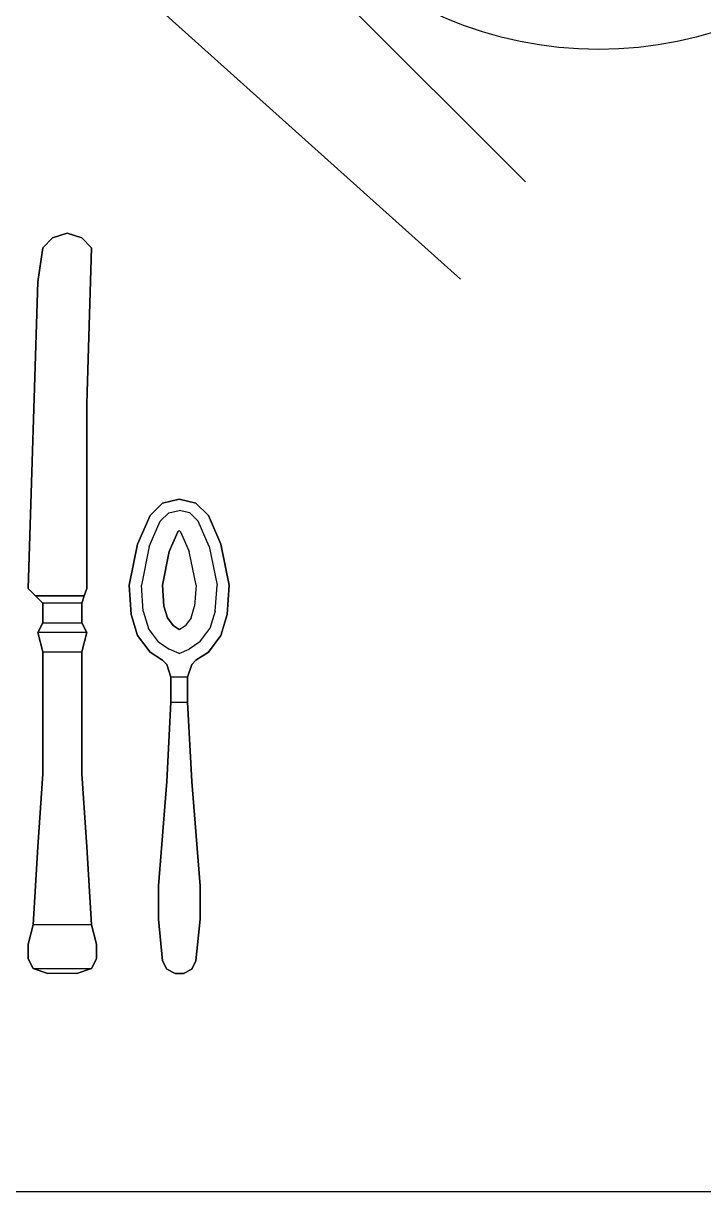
# Model space of a CAD drawing. Extents: x 15.9 to 33.1, y 12.3 to 21.3.
# Drawn here: x 22.8544 to 23.0694, y 13.7326 to 14.1018 of the extents above; entities that cross this region are included whole.
import ezdxf

# ---------------------------------------------------------------- set-up
doc = ezdxf.new("R2010")
doc.units = 0
doc.header["$LTSCALE"] = 0.5
doc.header["$MEASUREMENT"] = 0
doc.layers.get('0').update_dxf_attribs({"linetype": 'CONTINUOUS'})

# ---------------------------------------------------------------- blocks, each defined once
blk = doc.blocks.new('A$C403C54AD')
for p, q in [((0.95931, 1.17062, -0.0006), (1.35847, 0.81256, -0.0006)), ((1.26636, 0.95578, -0.0006), (1.37894, 0.84325, -0.0006)), ((0.83575, 0.52421, -0.0006), (1.99923, 0.52421, -0.0006))]:
    blk.add_line(p, q)
blk.add_circle((1.40208, 1.00844, -0.0006), 0.12331)
for points, invisible_edges in [([(1.23412, 0.8271, -0.0249), (1.23412, 0.8271, -0.0249), (1.23874, 0.82556, -0.0249), (1.22951, 0.82556, -0.0249)], 4), ([(1.23412, 0.8271, -0.02644), (1.23412, 0.8271, -0.02644), (1.23874, 0.82556, -0.02644), (1.22951, 0.82556, -0.02644)], 4), ([(1.23412, 0.8271, -0.0249), (1.23412, 0.8271, -0.02644), (1.22951, 0.82556, -0.02644), (1.22951, 0.82556, -0.0249)], 4), ([(1.23874, 0.82556, -0.02644), (1.23874, 0.82556, -0.0249), (1.23412, 0.8271, -0.0249), (1.23412, 0.8271, -0.02644)], 1), ([(1.23874, 0.82556, -0.0249), (1.22951, 0.82556, -0.0249), (1.22643, 0.82248, -0.0249), (1.24182, 0.82248, -0.0249)], 5), ([(1.23874, 0.82556, -0.02644), (1.22951, 0.82556, -0.02644), (1.22643, 0.82248, -0.02644), (1.24182, 0.82248, -0.02644)], 5), ([(1.22951, 0.82556, -0.02644), (1.22951, 0.82556, -0.0249), (1.22643, 0.82248, -0.0249), (1.22643, 0.82248, -0.02644)], 5), ([(1.24182, 0.82248, -0.0249), (1.24182, 0.82248, -0.02644), (1.23874, 0.82556, -0.02644), (1.23874, 0.82556, -0.0249)], 5), ([(1.22643, 0.82248, -0.0249), (1.24182, 0.82248, -0.0249), (1.24028, 0.77323, -0.0249), (1.22489, 0.81171, -0.0249)], 5), ([(1.22643, 0.82248, -0.02644), (1.24182, 0.82248, -0.02644), (1.24028, 0.77323, -0.02644), (1.22489, 0.81171, -0.02644)], 5), ([(1.22643, 0.82248, -0.0249), (1.22643, 0.82248, -0.02644), (1.22489, 0.81171, -0.02644), (1.22489, 0.81171, -0.0249)], 5), ([(1.24028, 0.77323, -0.02644), (1.24028, 0.77323, -0.0249), (1.24182, 0.82248, -0.0249), (1.24182, 0.82248, -0.02644)], 5), ([(1.24028, 0.77323, -0.0249), (1.22489, 0.81171, -0.0249), (1.22181, 0.71474, -0.0249), (1.24028, 0.71474, -0.0249)], 5), ([(1.24028, 0.77323, -0.02644), (1.22489, 0.81171, -0.02644), (1.22181, 0.71474, -0.02644), (1.24028, 0.71474, -0.02644)], 5), ([(1.22489, 0.81171, -0.02644), (1.22489, 0.81171, -0.0249), (1.22181, 0.71474, -0.0249), (1.22181, 0.71474, -0.02644)], 5), ([(1.24028, 0.71474, -0.0249), (1.24028, 0.71474, -0.02644), (1.24028, 0.77323, -0.02644), (1.24028, 0.77323, -0.0249)], 5), ([(1.26425, 0.74173, -0.02048), (1.26622, 0.73867, -0.02365), (1.26953, 0.73948, -0.02346), (1.26953, 0.74304, -0.02029)], 5), ([(1.26425, 0.74173, -0.01916), (1.26622, 0.73867, -0.02233), (1.26953, 0.73948, -0.02215), (1.26953, 0.74304, -0.01897)], 5), ([(1.2748, 0.74173, -0.02048), (1.27283, 0.73867, -0.02365), (1.26953, 0.73948, -0.02346), (1.26953, 0.74304, -0.02029)], 5), ([(1.2748, 0.74173, -0.01916), (1.27283, 0.73867, -0.02233), (1.26953, 0.73948, -0.02215), (1.26953, 0.74304, -0.01897)], 5), ([(1.26354, 0.73605, -0.02421), (1.26029, 0.73789, -0.02157), (1.26425, 0.74173, -0.02048), (1.26622, 0.73867, -0.02365)], 5), ([(1.26354, 0.73605, -0.02289), (1.26029, 0.73789, -0.02025), (1.26425, 0.74173, -0.01916), (1.26622, 0.73867, -0.02233)], 5), ([(1.26909, 0.73267, -0.02578), (1.26622, 0.73867, -0.02233), (1.26354, 0.73605, -0.02289), (1.26909, 0.73267, -0.02578)], 5), ([(1.26909, 0.73267, -0.0271), (1.26622, 0.73867, -0.02365), (1.26354, 0.73605, -0.02421), (1.26909, 0.73267, -0.0271)], 5), ([(1.26953, 0.73948, -0.02215), (1.26953, 0.73309, -0.02564), (1.26909, 0.73267, -0.02578), (1.26622, 0.73867, -0.02233)], 5), ([(1.26953, 0.73948, -0.02346), (1.26953, 0.73309, -0.02696), (1.26909, 0.73267, -0.0271), (1.26622, 0.73867, -0.02365)], 5), ([(1.26953, 0.73948, -0.02215), (1.26953, 0.73309, -0.02564), (1.26996, 0.73267, -0.02578), (1.27283, 0.73867, -0.02233)], 5), ([(1.26953, 0.73948, -0.02346), (1.26953, 0.73309, -0.02696), (1.26996, 0.73267, -0.0271), (1.27283, 0.73867, -0.02365)], 5), ([(1.26996, 0.73267, -0.02578), (1.27283, 0.73867, -0.02233), (1.27551, 0.73605, -0.02289), (1.26996, 0.73267, -0.02578)], 5), ([(1.26996, 0.73267, -0.0271), (1.27283, 0.73867, -0.02365), (1.27551, 0.73605, -0.02421), (1.26996, 0.73267, -0.0271)], 5), ([(1.27551, 0.73605, -0.02421), (1.27876, 0.73789, -0.02157), (1.2748, 0.74173, -0.02048), (1.27283, 0.73867, -0.02365)], 5), ([(1.27551, 0.73605, -0.02289), (1.27876, 0.73789, -0.02025), (1.2748, 0.74173, -0.01916), (1.27283, 0.73867, -0.02233)], 5), ([(1.25633, 0.72882, -0.0234), (1.26003, 0.72802, -0.02592), (1.26354, 0.73605, -0.02421), (1.26029, 0.73789, -0.02157)], 5), ([(1.25633, 0.72882, -0.02208), (1.26003, 0.72802, -0.0246), (1.26354, 0.73605, -0.02289), (1.26029, 0.73789, -0.02025)], 5), ([(1.26354, 0.73605, -0.02421), (1.26909, 0.73267, -0.0271), (1.26635, 0.72644, -0.02873), (1.26003, 0.72802, -0.02592)], 5), ([(1.26354, 0.73605, -0.02289), (1.26909, 0.73267, -0.02578), (1.26635, 0.72644, -0.02741), (1.26003, 0.72802, -0.0246)], 5), ([(1.27551, 0.73605, -0.02421), (1.26996, 0.73267, -0.0271), (1.2727, 0.72644, -0.02873), (1.27902, 0.72802, -0.02592)], 5), ([(1.27551, 0.73605, -0.02289), (1.26996, 0.73267, -0.02578), (1.2727, 0.72644, -0.02741), (1.27902, 0.72802, -0.0246)], 5), ([(1.28272, 0.72882, -0.0234), (1.27902, 0.72802, -0.02592), (1.27551, 0.73605, -0.02421), (1.27876, 0.73789, -0.02157)], 5), ([(1.28272, 0.72882, -0.02208), (1.27902, 0.72802, -0.0246), (1.27551, 0.73605, -0.02289), (1.27876, 0.73789, -0.02025)], 5), ([(1.26909, 0.73267, -0.0271), (1.26996, 0.73267, -0.0271), (1.2727, 0.72644, -0.02873), (1.26635, 0.72644, -0.02873)], 5), ([(1.26909, 0.73267, -0.02578), (1.26996, 0.73267, -0.02578), (1.2727, 0.72644, -0.02741), (1.26635, 0.72644, -0.02741)], 5), ([(1.26953, 0.73309, -0.02564), (1.26996, 0.73267, -0.02578), (1.26909, 0.73267, -0.02578), (1.26953, 0.73309, -0.02564)], 2), ([(1.26953, 0.73309, -0.02696), (1.26996, 0.73267, -0.0271), (1.26909, 0.73267, -0.0271), (1.26953, 0.73309, -0.02696)], 2), ([(1.25757, 0.71589, -0.0279), (1.25369, 0.71579, -0.02544), (1.25633, 0.72882, -0.0234), (1.26003, 0.72802, -0.02592)], 5), ([(1.25757, 0.71589, -0.02658), (1.25369, 0.71579, -0.02412), (1.25633, 0.72882, -0.02208), (1.26003, 0.72802, -0.0246)], 5), ([(1.26635, 0.72644, -0.02741), (1.26003, 0.72802, -0.0246), (1.25757, 0.71589, -0.02658), (1.2642, 0.71583, -0.02912)], 5), ([(1.26635, 0.72644, -0.02873), (1.26003, 0.72802, -0.02592), (1.25757, 0.71589, -0.0279), (1.2642, 0.71583, -0.03044)], 5), ([(1.2727, 0.72644, -0.02741), (1.27902, 0.72802, -0.0246), (1.28148, 0.71589, -0.02658), (1.27485, 0.71583, -0.02912)], 5), ([(1.2727, 0.72644, -0.02873), (1.27902, 0.72802, -0.02592), (1.28148, 0.71589, -0.0279), (1.27485, 0.71583, -0.03044)], 5), ([(1.28148, 0.71589, -0.0279), (1.28536, 0.71579, -0.02544), (1.28272, 0.72882, -0.0234), (1.27902, 0.72802, -0.02592)], 5), ([(1.28148, 0.71589, -0.02658), (1.28536, 0.71579, -0.02412), (1.28272, 0.72882, -0.02208), (1.27902, 0.72802, -0.0246)], 5), ([(1.2727, 0.72644, -0.02741), (1.26635, 0.72644, -0.02741), (1.2642, 0.71583, -0.02912), (1.27485, 0.71583, -0.02912)], 5), ([(1.2727, 0.72644, -0.02873), (1.26635, 0.72644, -0.02873), (1.2642, 0.71583, -0.03044), (1.27485, 0.71583, -0.03044)], 5), ([(1.22181, 0.71474, -0.0249), (1.24028, 0.71474, -0.0249), (1.23951, 0.71243, -0.02413), (1.22412, 0.71243, -0.02413)], 1), ([(1.22181, 0.71474, -0.02644), (1.24028, 0.71474, -0.02644), (1.23951, 0.71243, -0.02721), (1.22412, 0.71243, -0.02721)], 1), ([(1.22181, 0.71474, -0.02644), (1.22181, 0.71474, -0.0249), (1.22412, 0.71243, -0.02413), (1.22412, 0.71243, -0.02721)], 5), ([(1.23951, 0.71243, -0.02721), (1.23951, 0.71243, -0.02413), (1.24028, 0.71474, -0.0249), (1.24028, 0.71474, -0.02644)], 5), ([(1.25435, 0.70658, -0.02499), (1.25817, 0.70765, -0.02747), (1.25757, 0.71589, -0.02658), (1.25369, 0.71579, -0.02412)], 5), ([(1.25435, 0.70658, -0.02631), (1.25817, 0.70765, -0.02879), (1.25757, 0.71589, -0.0279), (1.25369, 0.71579, -0.02544)], 5), ([(1.25757, 0.71589, -0.0279), (1.2642, 0.71583, -0.03044), (1.26468, 0.70922, -0.03139), (1.25817, 0.70765, -0.02879)], 5), ([(1.25757, 0.71589, -0.02658), (1.2642, 0.71583, -0.02912), (1.26468, 0.70922, -0.03007), (1.25817, 0.70765, -0.02747)], 5), ([(1.2642, 0.71583, -0.03044), (1.27485, 0.71583, -0.03044), (1.27437, 0.70922, -0.03139), (1.26468, 0.70922, -0.03139)], 5), ([(1.2642, 0.71583, -0.02912), (1.27485, 0.71583, -0.02912), (1.27437, 0.70922, -0.03007), (1.26468, 0.70922, -0.03007)], 5), ([(1.28148, 0.71589, -0.0279), (1.27485, 0.71583, -0.03044), (1.27437, 0.70922, -0.03139), (1.28088, 0.70765, -0.02879)], 5), ([(1.28148, 0.71589, -0.02658), (1.27485, 0.71583, -0.02912), (1.27437, 0.70922, -0.03007), (1.28088, 0.70765, -0.02747)], 5), ([(1.2847, 0.70658, -0.02499), (1.28088, 0.70765, -0.02747), (1.28148, 0.71589, -0.02658), (1.28536, 0.71579, -0.02412)], 5), ([(1.2847, 0.70658, -0.02631), (1.28088, 0.70765, -0.02879), (1.28148, 0.71589, -0.0279), (1.28536, 0.71579, -0.02544)], 5), ([(1.22412, 0.71243, -0.02413), (1.22412, 0.71243, -0.02721), (1.22643, 0.71012, -0.03029), (1.22643, 0.71012, -0.02105)], 5), ([(1.22643, 0.71012, -0.03029), (1.22643, 0.71012, -0.02105), (1.22643, 0.70396, -0.02105), (1.22643, 0.70396, -0.03029)], 1), ([(1.23874, 0.71012, -0.02105), (1.23874, 0.71012, -0.03029), (1.23951, 0.71243, -0.02721), (1.23951, 0.71243, -0.02413)], 5), ([(1.23874, 0.70396, -0.03029), (1.23874, 0.70396, -0.02105), (1.23874, 0.71012, -0.02105), (1.23874, 0.71012, -0.03029)], 4), ([(1.26468, 0.70922, -0.03007), (1.25817, 0.70765, -0.02747), (1.25983, 0.70213, -0.02798), (1.26579, 0.7055, -0.0303)], 5), ([(1.27437, 0.70922, -0.03139), (1.26468, 0.70922, -0.03139), (1.26579, 0.7055, -0.03162), (1.27326, 0.7055, -0.03162)], 5), ([(1.27437, 0.70922, -0.03007), (1.26468, 0.70922, -0.03007), (1.26579, 0.7055, -0.0303), (1.27326, 0.7055, -0.0303)], 5), ([(1.27437, 0.70922, -0.03139), (1.28088, 0.70765, -0.02879), (1.27922, 0.70213, -0.0293), (1.27326, 0.7055, -0.03162)], 5), ([(1.27437, 0.70922, -0.03007), (1.28088, 0.70765, -0.02747), (1.27922, 0.70213, -0.02798), (1.27326, 0.7055, -0.0303)], 5), ([(1.25983, 0.70213, -0.02798), (1.25633, 0.69998, -0.02539), (1.25435, 0.70658, -0.02499), (1.25817, 0.70765, -0.02747)], 5), ([(1.25983, 0.70213, -0.0293), (1.25633, 0.69998, -0.02671), (1.25435, 0.70658, -0.02631), (1.25817, 0.70765, -0.02879)], 5), ([(1.25983, 0.70213, -0.0293), (1.26579, 0.7055, -0.03162), (1.26756, 0.70313, -0.03172), (1.26298, 0.69791, -0.02947)], 5), ([(1.25983, 0.70213, -0.02798), (1.26579, 0.7055, -0.0303), (1.26756, 0.70313, -0.0304), (1.26298, 0.69791, -0.02815)], 5), ([(1.26579, 0.7055, -0.03162), (1.27326, 0.7055, -0.03162), (1.27149, 0.70313, -0.03172), (1.26756, 0.70313, -0.03172)], 5), ([(1.26579, 0.7055, -0.0303), (1.27326, 0.7055, -0.0303), (1.27149, 0.70313, -0.0304), (1.26756, 0.70313, -0.0304)], 5), ([(1.27922, 0.70213, -0.0293), (1.27326, 0.7055, -0.03162), (1.27149, 0.70313, -0.03172), (1.27607, 0.69791, -0.02947)], 5), ([(1.27922, 0.70213, -0.02798), (1.27326, 0.7055, -0.0303), (1.27149, 0.70313, -0.0304), (1.27607, 0.69791, -0.02815)], 5), ([(1.27922, 0.70213, -0.02798), (1.28272, 0.69998, -0.02539), (1.2847, 0.70658, -0.02499), (1.28088, 0.70765, -0.02747)], 5), ([(1.27922, 0.70213, -0.0293), (1.28272, 0.69998, -0.02671), (1.2847, 0.70658, -0.02631), (1.28088, 0.70765, -0.02879)], 5), ([(1.26029, 0.69472, -0.02719), (1.26298, 0.69791, -0.02947), (1.25983, 0.70213, -0.0293), (1.25633, 0.69998, -0.02671)], 5), ([(1.26029, 0.69472, -0.02588), (1.26298, 0.69791, -0.02815), (1.25983, 0.70213, -0.02798), (1.25633, 0.69998, -0.02539)], 5), ([(1.26756, 0.70313, -0.03172), (1.26298, 0.69791, -0.02947), (1.26639, 0.69562, -0.02948), (1.26953, 0.70178, -0.03152)], 5), ([(1.26756, 0.70313, -0.0304), (1.26298, 0.69791, -0.02815), (1.26639, 0.69562, -0.02816), (1.26953, 0.70178, -0.0302)], 5), ([(1.26639, 0.69562, -0.02948), (1.26953, 0.70178, -0.03152), (1.26953, 0.70178, -0.03152), (1.26953, 0.69426, -0.0293)], 5), ([(1.26639, 0.69562, -0.02816), (1.26953, 0.70178, -0.0302), (1.26953, 0.70178, -0.0302), (1.26953, 0.69426, -0.02798)], 5), ([(1.27149, 0.70313, -0.03172), (1.26756, 0.70313, -0.03172), (1.26953, 0.70178, -0.03152)], 1), ([(1.27149, 0.70313, -0.0304), (1.26756, 0.70313, -0.0304), (1.26953, 0.70178, -0.0302)], 1), ([(1.27149, 0.70313, -0.03172), (1.27607, 0.69791, -0.02947), (1.27266, 0.69562, -0.02948), (1.26953, 0.70178, -0.03152)], 5), ([(1.27149, 0.70313, -0.0304), (1.27607, 0.69791, -0.02815), (1.27266, 0.69562, -0.02816), (1.26953, 0.70178, -0.0302)], 5), ([(1.27266, 0.69562, -0.02948), (1.26953, 0.70178, -0.03152), (1.26953, 0.70178, -0.03152), (1.26953, 0.69426, -0.0293)], 5), ([(1.27266, 0.69562, -0.02816), (1.26953, 0.70178, -0.0302), (1.26953, 0.70178, -0.0302), (1.26953, 0.69426, -0.02798)], 5), ([(1.27876, 0.69472, -0.02719), (1.27607, 0.69791, -0.02947), (1.27922, 0.70213, -0.0293), (1.28272, 0.69998, -0.02671)], 5), ([(1.27876, 0.69472, -0.02588), (1.27607, 0.69791, -0.02815), (1.27922, 0.70213, -0.02798), (1.28272, 0.69998, -0.02539)], 5), ([(1.26639, 0.69562, -0.02816), (1.26425, 0.6921, -0.02625), (1.26029, 0.69472, -0.02588), (1.26298, 0.69791, -0.02815)], 5), ([(1.27266, 0.69562, -0.02948), (1.2748, 0.6921, -0.0284), (1.27876, 0.69472, -0.02719), (1.27607, 0.69791, -0.02947)], 5), ([(1.27266, 0.69562, -0.02816), (1.2748, 0.6921, -0.02625), (1.27876, 0.69472, -0.02588), (1.27607, 0.69791, -0.02815)], 5), ([(1.22643, 0.69473, -0.02105), (1.23874, 0.69473, -0.02105), (1.23874, 0.65625, -0.01951), (1.22643, 0.65625, -0.01951)], 4), ([(1.22643, 0.69473, -0.03029), (1.23874, 0.69473, -0.03029), (1.23874, 0.65625, -0.03183), (1.22643, 0.65625, -0.03183)], 4), ([(1.26425, 0.6921, -0.0284), (1.26953, 0.6921, -0.0284), (1.26953, 0.69426, -0.0293), (1.26639, 0.69562, -0.02948)], 11), ([(1.26425, 0.6921, -0.02625), (1.26953, 0.6921, -0.02625), (1.26953, 0.69426, -0.02798), (1.26639, 0.69562, -0.02816)], 11), ([(1.2748, 0.6921, -0.0284), (1.26953, 0.6921, -0.0284), (1.26953, 0.69426, -0.0293), (1.27266, 0.69562, -0.02948)], 11), ([(1.2748, 0.6921, -0.02625), (1.26953, 0.6921, -0.02625), (1.26953, 0.69426, -0.02798), (1.27266, 0.69562, -0.02816)], 11), ([(1.26557, 0.69077, -0.02551), (1.27348, 0.69077, -0.02551), (1.2748, 0.6921, -0.02625), (1.26425, 0.6921, -0.02625)], 5), ([(1.26557, 0.69077, -0.0276), (1.27348, 0.69077, -0.0276), (1.2748, 0.6921, -0.0284), (1.26425, 0.6921, -0.0284)], 5), ([(1.26557, 0.69077, -0.02551), (1.26557, 0.69077, -0.0276), (1.26425, 0.6921, -0.0284), (1.26425, 0.6921, -0.02625)], 1), ([(1.27216, 0.68681, -0.02366), (1.26689, 0.68681, -0.02366), (1.26557, 0.69077, -0.02551), (1.27348, 0.69077, -0.02551)], 4), ([(1.26689, 0.68681, -0.02588), (1.26689, 0.68681, -0.02366), (1.26557, 0.69077, -0.02551), (1.26557, 0.69077, -0.0276)], 5), ([(1.27216, 0.68681, -0.02588), (1.26689, 0.68681, -0.02588), (1.26557, 0.69077, -0.0276), (1.27348, 0.69077, -0.0276)], 4), ([(1.27216, 0.68681, -0.02366), (1.27216, 0.68681, -0.02588), (1.27348, 0.69077, -0.0276), (1.27348, 0.69077, -0.02551)], 5), ([(1.27348, 0.69077, -0.0276), (1.27348, 0.69077, -0.02551), (1.2748, 0.6921, -0.02625), (1.2748, 0.6921, -0.0284)], 1), ([(1.26689, 0.68681, -0.02588), (1.26689, 0.68681, -0.02366), (1.26689, 0.6789, -0.02303), (1.26689, 0.6789, -0.02525)], 5), ([(1.27216, 0.6789, -0.02525), (1.27216, 0.6789, -0.02303), (1.27216, 0.68681, -0.02366), (1.27216, 0.68681, -0.02588)], 5), ([(1.27348, 0.65383, -0.02553), (1.26557, 0.65383, -0.02553), (1.26689, 0.6789, -0.02303), (1.27216, 0.6789, -0.02303)], 1), ([(1.26689, 0.6789, -0.02303), (1.26689, 0.6789, -0.02525), (1.26557, 0.65383, -0.02816), (1.26557, 0.65383, -0.02553)], 5), ([(1.27348, 0.65383, -0.02816), (1.26557, 0.65383, -0.02816), (1.26689, 0.6789, -0.02525), (1.27216, 0.6789, -0.02525)], 1), ([(1.27348, 0.65383, -0.02553), (1.27348, 0.65383, -0.02816), (1.27216, 0.6789, -0.02525), (1.27216, 0.6789, -0.02303)], 5), ([(1.23874, 0.65625, -0.01951), (1.22643, 0.65625, -0.01951), (1.22489, 0.63316, -0.01951), (1.24028, 0.63316, -0.01951)], 5), ([(1.23874, 0.65625, -0.03183), (1.22643, 0.65625, -0.03183), (1.22489, 0.63316, -0.03183), (1.24028, 0.63316, -0.03183)], 5), ([(1.26293, 0.62085, -0.03154), (1.27612, 0.62085, -0.03154), (1.27348, 0.65383, -0.02816), (1.26557, 0.65383, -0.02816)], 5), ([(1.26557, 0.65383, -0.02816), (1.26557, 0.65383, -0.02553), (1.26293, 0.62085, -0.02757), (1.26293, 0.62085, -0.03154)], 1), ([(1.26293, 0.62085, -0.02757), (1.27612, 0.62085, -0.02757), (1.27348, 0.65383, -0.02553), (1.26557, 0.65383, -0.02553)], 5), ([(1.27612, 0.62085, -0.03154), (1.27612, 0.62085, -0.02757), (1.27348, 0.65383, -0.02553), (1.27348, 0.65383, -0.02816)], 4), ([(1.22489, 0.63316, -0.01951), (1.24028, 0.63316, -0.01951), (1.24182, 0.60854, -0.02105), (1.22335, 0.60854, -0.02105)], 1), ([(1.22489, 0.63316, -0.03183), (1.24028, 0.63316, -0.03183), (1.24182, 0.60854, -0.03029), (1.22335, 0.60854, -0.03029)], 1), ([(1.27612, 0.61029, -0.02785), (1.26293, 0.61029, -0.02785), (1.26293, 0.62085, -0.02757), (1.27612, 0.62085, -0.02757)], 5), ([(1.27612, 0.61029, -0.03182), (1.26293, 0.61029, -0.03182), (1.26293, 0.62085, -0.03154), (1.27612, 0.62085, -0.03154)], 5), ([(1.26425, 0.5971, -0.02782), (1.2748, 0.5971, -0.02782), (1.27612, 0.61029, -0.02785), (1.26293, 0.61029, -0.02785)], 5), ([(1.26425, 0.5971, -0.03179), (1.2748, 0.5971, -0.03179), (1.27612, 0.61029, -0.03182), (1.26293, 0.61029, -0.03182)], 5), ([(1.24182, 0.60854, -0.02105), (1.22335, 0.60854, -0.02105), (1.22181, 0.60238, -0.01951), (1.24336, 0.60238, -0.01951)], 4), ([(1.24182, 0.60854, -0.03029), (1.22335, 0.60854, -0.03029), (1.22181, 0.60238, -0.03183), (1.24336, 0.60238, -0.03183)], 4), ([(1.22181, 0.60238, -0.01951), (1.24336, 0.60238, -0.01951), (1.24336, 0.59776, -0.02105), (1.22181, 0.59776, -0.02105)], 5), ([(1.22181, 0.60238, -0.03183), (1.24336, 0.60238, -0.03183), (1.24336, 0.59776, -0.03029), (1.22181, 0.59776, -0.03029)], 5), ([(1.24336, 0.59776, -0.02105), (1.22181, 0.59776, -0.02105), (1.22335, 0.59468, -0.02259), (1.24182, 0.59468, -0.02259)], 1), ([(1.24336, 0.59776, -0.03029), (1.22181, 0.59776, -0.03029), (1.22335, 0.59468, -0.02875), (1.24182, 0.59468, -0.02875)], 1), ([(1.27348, 0.59446, -0.02761), (1.26557, 0.59446, -0.02761), (1.26425, 0.5971, -0.02782), (1.2748, 0.5971, -0.02782)], 5), ([(1.27348, 0.59446, -0.03158), (1.26557, 0.59446, -0.03158), (1.26425, 0.5971, -0.03179), (1.2748, 0.5971, -0.03179)], 5), ([(1.26821, 0.59314, -0.02775), (1.27084, 0.59314, -0.02775), (1.27348, 0.59446, -0.02761), (1.26557, 0.59446, -0.02761)], 4), ([(1.26821, 0.59314, -0.0313), (1.27084, 0.59314, -0.0313), (1.27348, 0.59446, -0.03158), (1.26557, 0.59446, -0.03158)], 4)]:
    blk.add_3dface(points, dxfattribs=dict(invisible_edges=invisible_edges))
for points in [[(1.26953, 0.74304, -0.02029), (1.26953, 0.74304, -0.01897), (1.26425, 0.74173, -0.01916), (1.26425, 0.74173, -0.02048)], [(1.2748, 0.74173, -0.01916), (1.2748, 0.74173, -0.02048), (1.26953, 0.74304, -0.02029), (1.26953, 0.74304, -0.01897)], [(1.26425, 0.74173, -0.01916), (1.26425, 0.74173, -0.02048), (1.26029, 0.73789, -0.02157), (1.26029, 0.73789, -0.02025)], [(1.27876, 0.73789, -0.02157), (1.27876, 0.73789, -0.02025), (1.2748, 0.74173, -0.01916), (1.2748, 0.74173, -0.02048)], [(1.26029, 0.73789, -0.02157), (1.26029, 0.73789, -0.02025), (1.25633, 0.72882, -0.02208), (1.25633, 0.72882, -0.0234)], [(1.28272, 0.72882, -0.02208), (1.28272, 0.72882, -0.0234), (1.27876, 0.73789, -0.02157), (1.27876, 0.73789, -0.02025)], [(1.25633, 0.72882, -0.02208), (1.25633, 0.72882, -0.0234), (1.25369, 0.71579, -0.02544), (1.25369, 0.71579, -0.02412)], [(1.28536, 0.71579, -0.02544), (1.28536, 0.71579, -0.02412), (1.28272, 0.72882, -0.02208), (1.28272, 0.72882, -0.0234)], [(1.25369, 0.71579, -0.02544), (1.25369, 0.71579, -0.02412), (1.25435, 0.70658, -0.02499), (1.25435, 0.70658, -0.02631)], [(1.2847, 0.70658, -0.02499), (1.2847, 0.70658, -0.02631), (1.28536, 0.71579, -0.02544), (1.28536, 0.71579, -0.02412)], [(1.22412, 0.71243, -0.02413), (1.23951, 0.71243, -0.02413), (1.23874, 0.71012, -0.02105), (1.22643, 0.71012, -0.02105)], [(1.22412, 0.71243, -0.02721), (1.23951, 0.71243, -0.02721), (1.23874, 0.71012, -0.03029), (1.22643, 0.71012, -0.03029)], [(1.23874, 0.71012, -0.02105), (1.22643, 0.71012, -0.02105), (1.22643, 0.70396, -0.02105), (1.23874, 0.70396, -0.02105)], [(1.23874, 0.71012, -0.03029), (1.22643, 0.71012, -0.03029), (1.22643, 0.70396, -0.03029), (1.23874, 0.70396, -0.03029)], [(1.25435, 0.70658, -0.02631), (1.25435, 0.70658, -0.02499), (1.25633, 0.69998, -0.02539), (1.25633, 0.69998, -0.02671)], [(1.28272, 0.69998, -0.02671), (1.28272, 0.69998, -0.02539), (1.2847, 0.70658, -0.02499), (1.2847, 0.70658, -0.02631)], [(1.22643, 0.70396, -0.02105), (1.23874, 0.70396, -0.02105), (1.24028, 0.70089, -0.01951), (1.22489, 0.70089, -0.01951)], [(1.22643, 0.70396, -0.03029), (1.23874, 0.70396, -0.03029), (1.24028, 0.70089, -0.03183), (1.22489, 0.70089, -0.03183)], [(1.22643, 0.70396, -0.02105), (1.22643, 0.70396, -0.03029), (1.22489, 0.70089, -0.03183), (1.22489, 0.70089, -0.01951)], [(1.24028, 0.70089, -0.01951), (1.24028, 0.70089, -0.03183), (1.23874, 0.70396, -0.03029), (1.23874, 0.70396, -0.02105)], [(1.24028, 0.70089, -0.01951), (1.22489, 0.70089, -0.01951), (1.22643, 0.69473, -0.02105), (1.23874, 0.69473, -0.02105)], [(1.24028, 0.70089, -0.03183), (1.22489, 0.70089, -0.03183), (1.22643, 0.69473, -0.03029), (1.23874, 0.69473, -0.03029)], [(1.22489, 0.70089, -0.03183), (1.22489, 0.70089, -0.01951), (1.22643, 0.69473, -0.02105), (1.22643, 0.69473, -0.03029)], [(1.23874, 0.69473, -0.03029), (1.23874, 0.69473, -0.02105), (1.24028, 0.70089, -0.01951), (1.24028, 0.70089, -0.03183)], [(1.25633, 0.69998, -0.02539), (1.25633, 0.69998, -0.02671), (1.26029, 0.69472, -0.02719), (1.26029, 0.69472, -0.02588)], [(1.27876, 0.69472, -0.02588), (1.27876, 0.69472, -0.02719), (1.28272, 0.69998, -0.02671), (1.28272, 0.69998, -0.02539)], [(1.22643, 0.69473, -0.02105), (1.22643, 0.69473, -0.03029), (1.22643, 0.65625, -0.03183), (1.22643, 0.65625, -0.01951)], [(1.23874, 0.65625, -0.01951), (1.23874, 0.65625, -0.03183), (1.23874, 0.69473, -0.03029), (1.23874, 0.69473, -0.02105)], [(1.26029, 0.69472, -0.02719), (1.26029, 0.69472, -0.02588), (1.26425, 0.6921, -0.02625), (1.26425, 0.6921, -0.0284)], [(1.2748, 0.6921, -0.0284), (1.2748, 0.6921, -0.02625), (1.27876, 0.69472, -0.02588), (1.27876, 0.69472, -0.02719)], [(1.26689, 0.6789, -0.02525), (1.27216, 0.6789, -0.02525), (1.27216, 0.68681, -0.02588), (1.26689, 0.68681, -0.02588)], [(1.26689, 0.6789, -0.02303), (1.27216, 0.6789, -0.02303), (1.27216, 0.68681, -0.02366), (1.26689, 0.68681, -0.02366)], [(1.22643, 0.65625, -0.03183), (1.22643, 0.65625, -0.01951), (1.22489, 0.63316, -0.01951), (1.22489, 0.63316, -0.03183)], [(1.24028, 0.63316, -0.03183), (1.24028, 0.63316, -0.01951), (1.23874, 0.65625, -0.01951), (1.23874, 0.65625, -0.03183)], [(1.22489, 0.63316, -0.01951), (1.22489, 0.63316, -0.03183), (1.22335, 0.60854, -0.03029), (1.22335, 0.60854, -0.02105)], [(1.24182, 0.60854, -0.02105), (1.24182, 0.60854, -0.03029), (1.24028, 0.63316, -0.03183), (1.24028, 0.63316, -0.01951)], [(1.26293, 0.62085, -0.02757), (1.26293, 0.62085, -0.03154), (1.26293, 0.61029, -0.03182), (1.26293, 0.61029, -0.02785)], [(1.27612, 0.61029, -0.02785), (1.27612, 0.61029, -0.03182), (1.27612, 0.62085, -0.03154), (1.27612, 0.62085, -0.02757)], [(1.26293, 0.61029, -0.03182), (1.26293, 0.61029, -0.02785), (1.26425, 0.5971, -0.02782), (1.26425, 0.5971, -0.03179)], [(1.2748, 0.5971, -0.03179), (1.2748, 0.5971, -0.02782), (1.27612, 0.61029, -0.02785), (1.27612, 0.61029, -0.03182)], [(1.22335, 0.60854, -0.03029), (1.22335, 0.60854, -0.02105), (1.22181, 0.60238, -0.01951), (1.22181, 0.60238, -0.03183)], [(1.24336, 0.60238, -0.03183), (1.24336, 0.60238, -0.01951), (1.24182, 0.60854, -0.02105), (1.24182, 0.60854, -0.03029)], [(1.22181, 0.60238, -0.01951), (1.22181, 0.60238, -0.03183), (1.22181, 0.59776, -0.03029), (1.22181, 0.59776, -0.02105)], [(1.24336, 0.59776, -0.02105), (1.24336, 0.59776, -0.03029), (1.24336, 0.60238, -0.03183), (1.24336, 0.60238, -0.01951)], [(1.22181, 0.59776, -0.03029), (1.22181, 0.59776, -0.02105), (1.22335, 0.59468, -0.02259), (1.22335, 0.59468, -0.02875)], [(1.22335, 0.59468, -0.02259), (1.24182, 0.59468, -0.02259), (1.2372, 0.59314, -0.02567), (1.22797, 0.59314, -0.02567)], [(1.22335, 0.59468, -0.02259), (1.22335, 0.59468, -0.02875), (1.22797, 0.59314, -0.02567)], [(1.22335, 0.59468, -0.02875), (1.24182, 0.59468, -0.02875), (1.2372, 0.59314, -0.02567), (1.22797, 0.59314, -0.02567)], [(1.2372, 0.59314, -0.02567), (1.2372, 0.59314, -0.02567), (1.24182, 0.59468, -0.02259), (1.24182, 0.59468, -0.02875)], [(1.24182, 0.59468, -0.02259), (1.24182, 0.59468, -0.02875), (1.24336, 0.59776, -0.03029), (1.24336, 0.59776, -0.02105)], [(1.26425, 0.5971, -0.02782), (1.26425, 0.5971, -0.03179), (1.26557, 0.59446, -0.03158), (1.26557, 0.59446, -0.02761)], [(1.26557, 0.59446, -0.03158), (1.26557, 0.59446, -0.02761), (1.26821, 0.59314, -0.02775), (1.26821, 0.59314, -0.0313)], [(1.27084, 0.59314, -0.0313), (1.27084, 0.59314, -0.02775), (1.27348, 0.59446, -0.02761), (1.27348, 0.59446, -0.03158)], [(1.27348, 0.59446, -0.02761), (1.27348, 0.59446, -0.03158), (1.2748, 0.5971, -0.03179), (1.2748, 0.5971, -0.02782)], [(1.26821, 0.59314, -0.02775), (1.26821, 0.59314, -0.0313), (1.27084, 0.59314, -0.0313), (1.27084, 0.59314, -0.02775)]]:
    blk.add_3dface(points)

msp = doc.modelspace()

# ---------------------------------------------------------------- block references
msp.add_blockref('A$C403C54AD', (21.63411, 13.20843, 0.0006))

doc.saveas('drawing.dxf')
